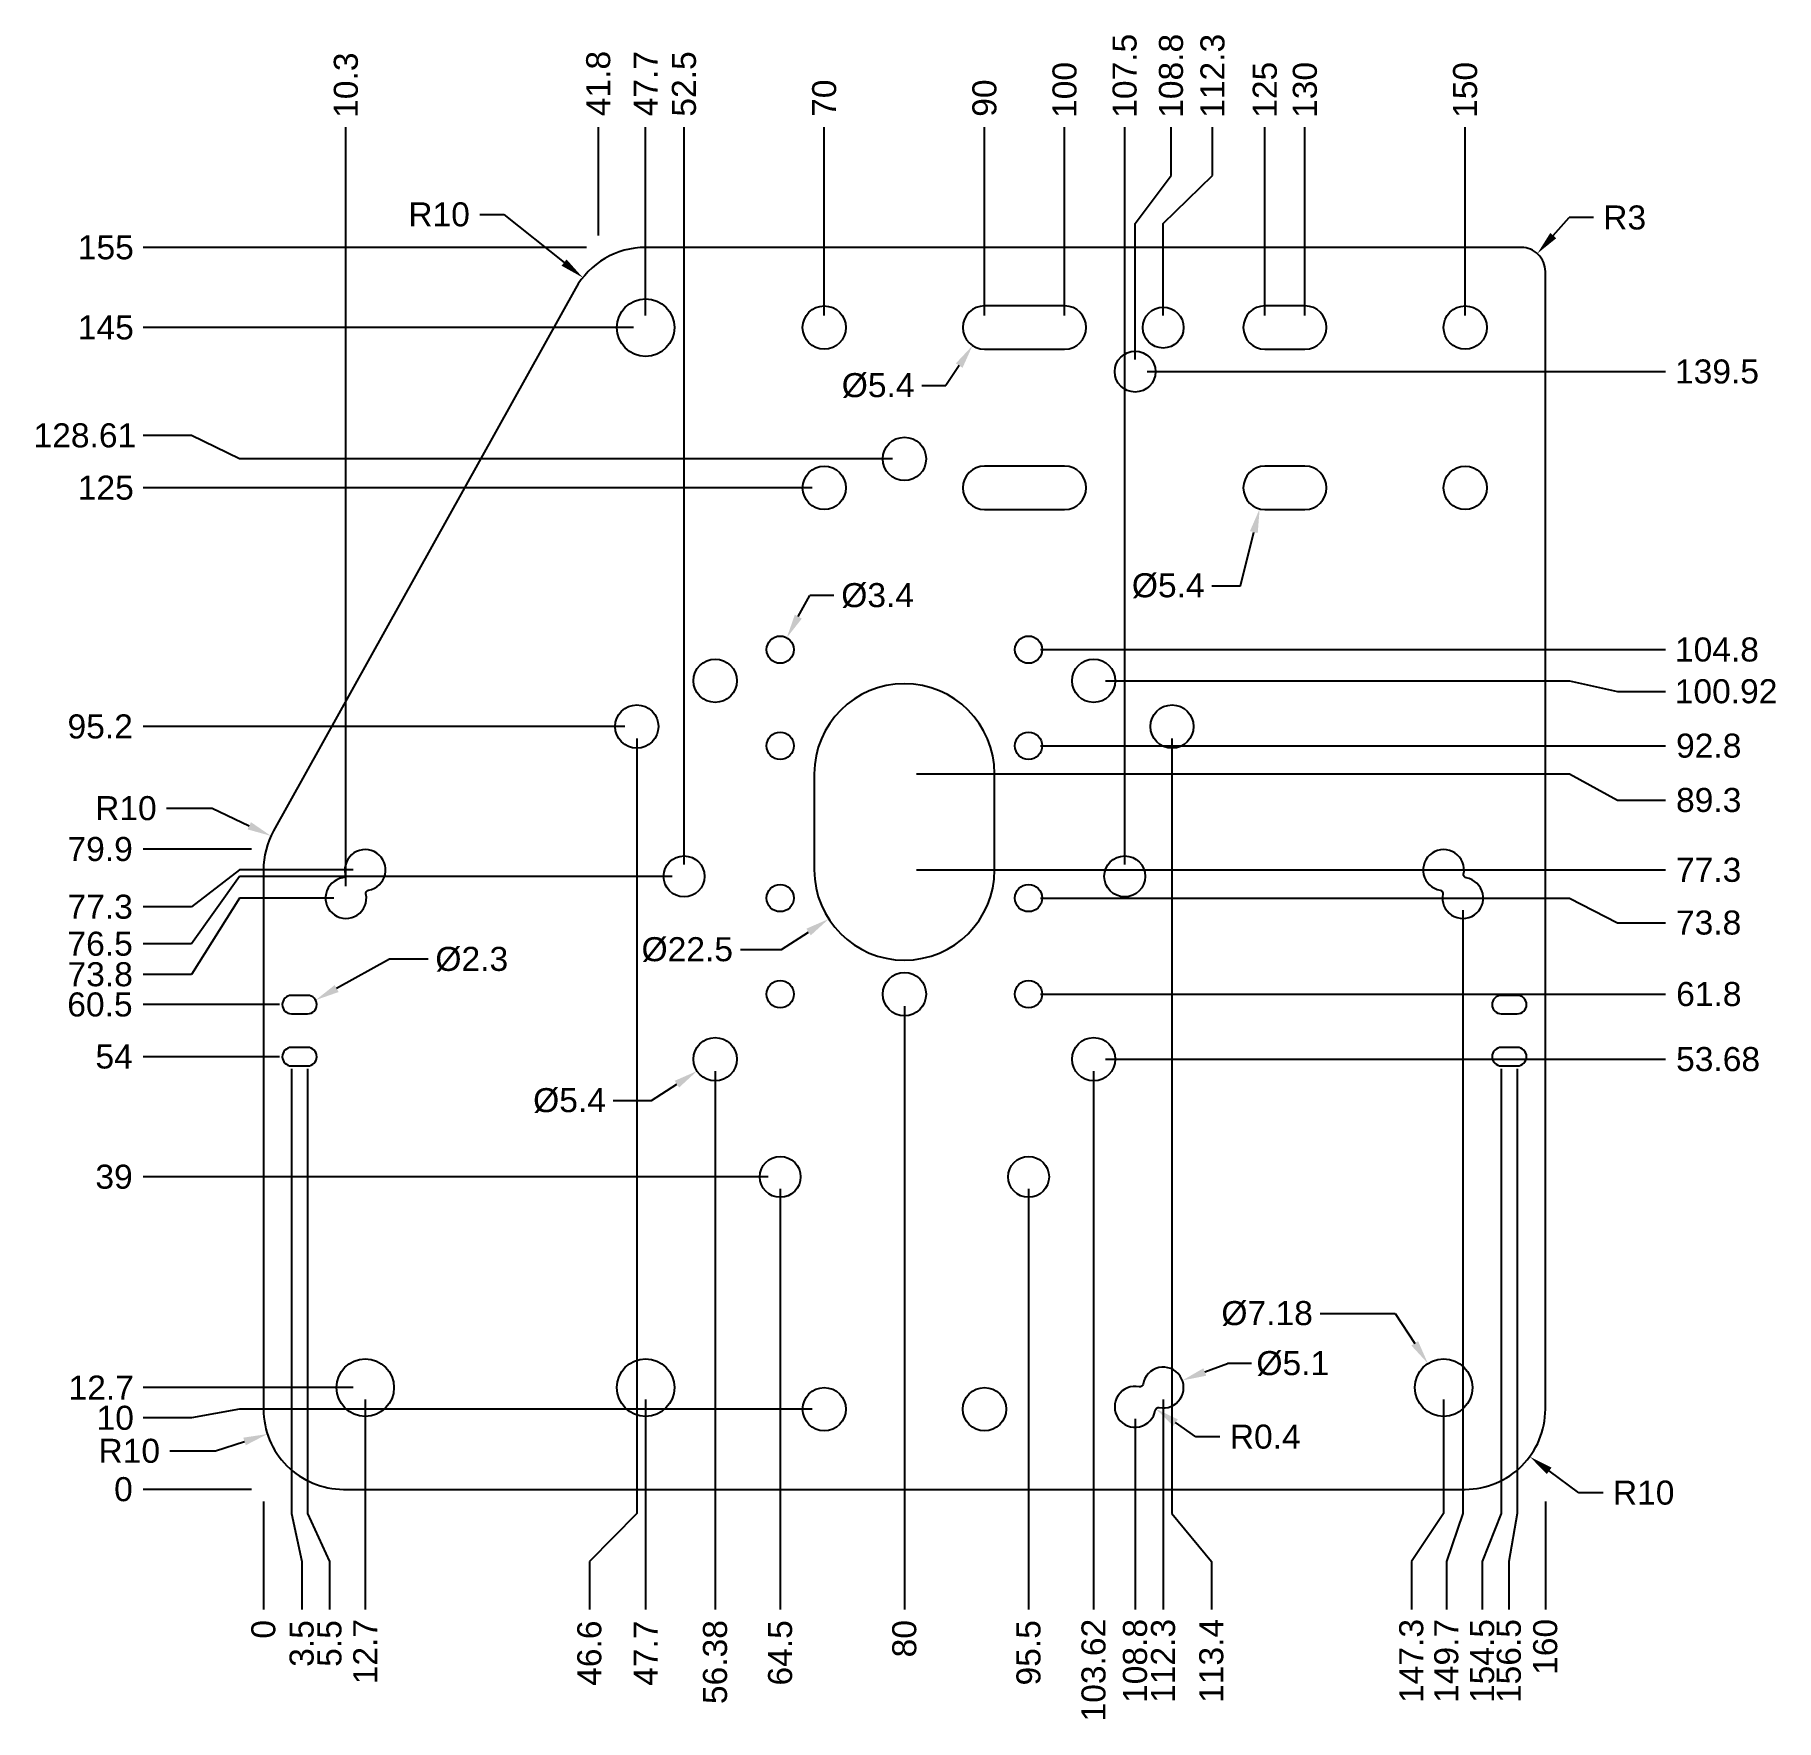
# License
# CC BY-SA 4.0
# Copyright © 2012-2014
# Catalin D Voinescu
# Model space of a CAD drawing. Header units: millimetres. Extents: x -29 to 189, y -29 to 182.
import ezdxf

# ---------------------------------------------------------------- set-up
doc = ezdxf.new("R2010")
doc.units = ezdxf.units.MM
doc.layers.add('Dimensions', color=7, linetype='Continuous')
doc.layers.add('Parts', color=7, linetype='Continuous')
doc.styles.get("Standard").update_dxf_attribs({"font": 'arial.ttf'})
doc.dimstyles.new('Copy of Standard', dxfattribs={"dimtxt": 3, "dimasz": 3, "dimexe": 3, "dimexo": 1.5, "dimgap": 1.5, "dimtad": 0, "dimtoh": 1, "dimdsep": 46, "dimtxsty": 'Standard', "dimcen": 0, "dimadec": 0, "dimazin": 2, "dimtfac": 1, "dimtofl": 0, "dimtmove": 0, "dimatfit": 3, "dimfxl": 1, "dimtolj": 1, "dimtzin": 0, "dimarcsym": 0})

# ---------------------------------------------------------------- blocks, each defined once
blk = doc.blocks.new('*D1')
at = {"layer": 'Defpoints', "color": 0}
for p in [(-15, 145), (47.7, 145), (0, 0)]:
    blk.add_point(p, dxfattribs=at)
at = {"layer": 'Dimensions', "color": 0, "lineweight": -2}
blk.add_line((46.2, 145), (-15, 145), dxfattribs=at)
at = {"layer": 'Dimensions', "color": 0, "insert": (-19.68, 145), "char_height": 3, "attachment_point": 5}
blk.add_mtext('\\A1;145', dxfattribs=at)
blk = doc.blocks.new('*D2')
at = {"layer": 'Defpoints', "color": 0}
for p in [(12.7, 77.3), (-15, 72.7), (0, 0)]:
    blk.add_point(p, dxfattribs=at)
at = {"layer": 'Dimensions', "color": 0, "lineweight": -2}
for p, q in [((-3, 77.3), (-9, 72.7)), ((11.2, 77.3), (-3, 77.3)), ((-9, 72.7), (-15, 72.7))]:
    blk.add_line(p, q, dxfattribs=at)
at = {"layer": 'Dimensions', "color": 0, "insert": (-20.38, 72.7), "char_height": 3, "attachment_point": 5}
blk.add_mtext('\\A1;77.3', dxfattribs=at)
blk = doc.blocks.new('*D3')
at = {"layer": 'Defpoints', "color": 0}
for p in [(-15, 12.7), (12.7, 12.7), (0, 0)]:
    blk.add_point(p, dxfattribs=at)
at = {"layer": 'Dimensions', "color": 0, "lineweight": -2}
blk.add_line((11.2, 12.7), (-15, 12.7), dxfattribs=at)
at = {"layer": 'Dimensions', "color": 0, "insert": (-20.25, 12.7), "char_height": 3, "attachment_point": 5}
blk.add_mtext('\\A1;12.7', dxfattribs=at)
blk = doc.blocks.new('*D4')
at = {"layer": 'Defpoints', "color": 0}
for p in [(52.5, 76.5), (-15, 68.08), (0, 0)]:
    blk.add_point(p, dxfattribs=at)
at = {"layer": 'Dimensions', "color": 0, "lineweight": -2}
for p, q in [((-3, 76.5), (-9, 68.08)), ((51, 76.5), (-3, 76.5)), ((-9, 68.08), (-15, 68.08))]:
    blk.add_line(p, q, dxfattribs=at)
at = {"layer": 'Dimensions', "color": 0, "insert": (-20.39, 68.08), "char_height": 3, "attachment_point": 5}
blk.add_mtext('\\A1;76.5', dxfattribs=at)
blk = doc.blocks.new('*D5')
at = {"layer": 'Defpoints', "color": 0}
for p in [(-15, 125), (70, 125), (0, 0)]:
    blk.add_point(p, dxfattribs=at)
at = {"layer": 'Dimensions', "color": 0, "lineweight": -2}
for p, q in [((-9, 125), (-15, 125)), ((-3, 125), (-9, 125)), ((68.5, 125), (-3, 125))]:
    blk.add_line(p, q, dxfattribs=at)
at = {"layer": 'Dimensions', "color": 0, "insert": (-19.68, 125), "char_height": 3, "attachment_point": 5}
blk.add_mtext('\\A1;125', dxfattribs=at)
blk = doc.blocks.new('*D6')
at = {"layer": 'Defpoints', "color": 0}
for p in [(95.5, 104.8), (175, 104.8), (0, 0)]:
    blk.add_point(p, dxfattribs=at)
at = {"layer": 'Dimensions', "color": 0, "lineweight": -2}
blk.add_line((97, 104.8), (175, 104.8), dxfattribs=at)
at = {"layer": 'Dimensions', "color": 0, "insert": (181.4185, 104.8), "char_height": 3, "attachment_point": 5}
blk.add_mtext('\\A1;104.8', dxfattribs=at)
blk = doc.blocks.new('*D7')
at = {"layer": 'Defpoints', "color": 0}
for p in [(95.5, 92.8), (175, 92.8), (0, 0)]:
    blk.add_point(p, dxfattribs=at)
at = {"layer": 'Dimensions', "color": 0, "lineweight": -2}
blk.add_line((97, 92.8), (175, 92.8), dxfattribs=at)
at = {"layer": 'Dimensions', "color": 0, "insert": (180.3955, 92.8), "char_height": 3, "attachment_point": 5}
blk.add_mtext('\\A1;92.8', dxfattribs=at)
blk = doc.blocks.new('*D8')
at = {"layer": 'Defpoints', "color": 0}
for p in [(95.5, 73.8), (175, 70.72), (0, 0)]:
    blk.add_point(p, dxfattribs=at)
at = {"layer": 'Dimensions', "color": 0, "lineweight": -2}
for p, q in [((97, 73.8), (163, 73.8)), ((163, 73.8), (169, 70.72)), ((169, 70.72), (175, 70.72))]:
    blk.add_line(p, q, dxfattribs=at)
at = {"layer": 'Dimensions', "color": 0, "insert": (180.38, 70.72), "char_height": 3, "attachment_point": 5}
blk.add_mtext('\\A1;73.8', dxfattribs=at)
blk = doc.blocks.new('*D9')
at = {"layer": 'Defpoints', "color": 0}
for p in [(95.5, 61.8), (175, 61.8), (0, 0)]:
    blk.add_point(p, dxfattribs=at)
at = {"layer": 'Dimensions', "color": 0, "lineweight": -2}
blk.add_line((97, 61.8), (175, 61.8), dxfattribs=at)
at = {"layer": 'Dimensions', "color": 0, "insert": (180.4045, 61.8), "char_height": 3, "attachment_point": 5}
blk.add_mtext('\\A1;61.8', dxfattribs=at)
blk = doc.blocks.new('*D10')
at = {"layer": 'Defpoints', "color": 0}
for p in [(-15, 39), (64.5, 39), (0, 0)]:
    blk.add_point(p, dxfattribs=at)
at = {"layer": 'Dimensions', "color": 0, "lineweight": -2}
blk.add_line((63, 39), (-15, 39), dxfattribs=at)
at = {"layer": 'Dimensions', "color": 0, "insert": (-18.648, 39), "char_height": 3, "attachment_point": 5}
blk.add_mtext('\\A1;39', dxfattribs=at)
blk = doc.blocks.new('*D11')
at = {"layer": 'Defpoints', "color": 0}
for p in [(-15, 60.5), (3.5, 60.5), (0, 0)]:
    blk.add_point(p, dxfattribs=at)
at = {"layer": 'Dimensions', "color": 0, "lineweight": -2}
blk.add_line((2, 60.5), (-15, 60.5), dxfattribs=at)
at = {"layer": 'Dimensions', "color": 0, "insert": (-20.412, 60.5), "char_height": 3, "attachment_point": 5}
blk.add_mtext('\\A1;60.5', dxfattribs=at)
blk = doc.blocks.new('*D12')
at = {"layer": 'Defpoints', "color": 0}
for p in [(-15, 54), (3.5, 54), (0, 0)]:
    blk.add_point(p, dxfattribs=at)
at = {"layer": 'Dimensions', "color": 0, "lineweight": -2}
blk.add_line((2, 54), (-15, 54), dxfattribs=at)
at = {"layer": 'Dimensions', "color": 0, "insert": (-18.6405, 54), "char_height": 3, "attachment_point": 5}
blk.add_mtext('\\A1;54', dxfattribs=at)
blk = doc.blocks.new('*D13')
at = {"layer": 'Defpoints', "color": 0}
for p in [(80, 77.3), (175, 77.3), (0, 0)]:
    blk.add_point(p, dxfattribs=at)
at = {"layer": 'Dimensions', "color": 0, "lineweight": -2}
blk.add_line((81.5, 77.3), (175, 77.3), dxfattribs=at)
at = {"layer": 'Dimensions', "color": 0, "insert": (180.3805, 77.3), "char_height": 3, "attachment_point": 5}
blk.add_mtext('\\A1;77.3', dxfattribs=at)
blk = doc.blocks.new('*D14')
at = {"layer": 'Defpoints', "color": 0}
for p in [(80, 89.3), (175, 86.02), (0, 0)]:
    blk.add_point(p, dxfattribs=at)
at = {"layer": 'Dimensions', "color": 0, "lineweight": -2}
for p, q in [((81.5, 89.3), (163, 89.3)), ((163, 89.3), (169, 86.02)), ((169, 86.02), (175, 86.02))]:
    blk.add_line(p, q, dxfattribs=at)
at = {"layer": 'Dimensions', "color": 0, "insert": (180.39, 86.02), "char_height": 3, "attachment_point": 5}
blk.add_mtext('\\A1;89.3', dxfattribs=at)
blk = doc.blocks.new('*D15')
at = {"layer": 'Defpoints', "color": 0}
for p in [(70, 170), (70, 145), (0, 0)]:
    blk.add_point(p, dxfattribs=at)
at = {"layer": 'Dimensions', "color": 0, "lineweight": -2}
blk.add_line((70, 146.5), (70, 170), dxfattribs=at)
at = {"layer": 'Dimensions', "color": 0, "insert": (70, 173.6285), "char_height": 3, "attachment_point": 5, "rotation": 90}
blk.add_mtext('\\A1;70', dxfattribs=at)
blk = doc.blocks.new('*D16')
at = {"layer": 'Defpoints', "color": 0}
for p in [(90, 170), (90, 145), (0, 0)]:
    blk.add_point(p, dxfattribs=at)
at = {"layer": 'Dimensions', "color": 0, "lineweight": -2}
blk.add_line((90, 146.5), (90, 170), dxfattribs=at)
at = {"layer": 'Dimensions', "color": 0, "insert": (90, 173.64), "char_height": 3, "attachment_point": 5, "rotation": 90}
blk.add_mtext('\\A1;90', dxfattribs=at)
blk = doc.blocks.new('*D17')
at = {"layer": 'Defpoints', "color": 0}
for p in [(100, 170), (100, 145), (0, 0)]:
    blk.add_point(p, dxfattribs=at)
at = {"layer": 'Dimensions', "color": 0, "lineweight": -2}
blk.add_line((100, 146.5), (100, 170), dxfattribs=at)
at = {"layer": 'Dimensions', "color": 0, "insert": (100, 174.66), "char_height": 3, "attachment_point": 5, "rotation": 90}
blk.add_mtext('\\A1;100', dxfattribs=at)
blk = doc.blocks.new('*D18')
at = {"layer": 'Defpoints', "color": 0}
for p in [(118.47, 170), (112.3, 145), (0, 0)]:
    blk.add_point(p, dxfattribs=at)
at = {"layer": 'Dimensions', "color": 0, "lineweight": -2}
for p, q in [((118.47, 164), (118.47, 170)), ((112.3, 158), (118.47, 164)), ((112.3, 146.5), (112.3, 158))]:
    blk.add_line(p, q, dxfattribs=at)
at = {"layer": 'Dimensions', "color": 0, "insert": (118.47, 176.42), "char_height": 3, "attachment_point": 5, "rotation": 90}
blk.add_mtext('\\A1;112.3', dxfattribs=at)
blk = doc.blocks.new('*D19')
at = {"layer": 'Defpoints', "color": 0}
for p in [(150, 170), (150, 145), (0, 0)]:
    blk.add_point(p, dxfattribs=at)
at = {"layer": 'Dimensions', "color": 0, "lineweight": -2}
blk.add_line((150, 146.5), (150, 170), dxfattribs=at)
at = {"layer": 'Dimensions', "color": 0, "insert": (150, 174.6635), "char_height": 3, "attachment_point": 5, "rotation": 90}
blk.add_mtext('\\A1;150', dxfattribs=at)
blk = doc.blocks.new('*D20')
at = {"layer": 'Defpoints', "color": 0}
for p in [(12.7, 12.7), (0, 0), (12.7, -15)]:
    blk.add_point(p, dxfattribs=at)
at = {"layer": 'Dimensions', "color": 0, "lineweight": -2}
blk.add_line((12.7, 11.2), (12.7, -15), dxfattribs=at)
at = {"layer": 'Dimensions', "color": 0, "insert": (12.7, -20.25), "char_height": 3, "attachment_point": 5, "rotation": 90}
blk.add_mtext('\\A1;12.7', dxfattribs=at)
blk = doc.blocks.new('*D21')
at = {"layer": 'Defpoints', "color": 0}
for p in [(47.7, 12.7), (0, 0), (47.7, -15)]:
    blk.add_point(p, dxfattribs=at)
at = {"layer": 'Dimensions', "color": 0, "lineweight": -2}
blk.add_line((47.7, 11.2), (47.7, -15), dxfattribs=at)
at = {"layer": 'Dimensions', "color": 0, "insert": (47.7, -20.451), "char_height": 3, "attachment_point": 5, "rotation": 90}
blk.add_mtext('\\A1;47.7', dxfattribs=at)
blk = doc.blocks.new('*D22')
at = {"layer": 'Defpoints', "color": 0}
for p in [(47.7, 170), (47.7, 145), (0, 0)]:
    blk.add_point(p, dxfattribs=at)
at = {"layer": 'Dimensions', "color": 0, "lineweight": -2}
blk.add_line((47.7, 146.5), (47.7, 170), dxfattribs=at)
at = {"layer": 'Dimensions', "color": 0, "insert": (47.7, 175.451), "char_height": 3, "attachment_point": 5, "rotation": 90}
blk.add_mtext('\\A1;47.7', dxfattribs=at)
blk = doc.blocks.new('*D23')
at = {"layer": 'Defpoints', "color": 0}
for p in [(112.3, 12.7), (0, 0), (112.3, -15)]:
    blk.add_point(p, dxfattribs=at)
at = {"layer": 'Dimensions', "color": 0, "lineweight": -2}
blk.add_line((112.3, 11.2), (112.3, -15), dxfattribs=at)
at = {"layer": 'Dimensions', "color": 0, "insert": (112.3, -21.4155), "char_height": 3, "attachment_point": 5, "rotation": 90}
blk.add_mtext('\\A1;112.3', dxfattribs=at)
blk = doc.blocks.new('*D24')
at = {"layer": 'Defpoints', "color": 0}
for p in [(147.3, 12.7), (0, 0), (143.28, -15)]:
    blk.add_point(p, dxfattribs=at)
at = {"layer": 'Dimensions', "color": 0, "lineweight": -2}
for p, q in [((147.3, 11.2), (147.3, -3)), ((147.3, -3), (143.28, -9)), ((143.28, -9), (143.28, -15))]:
    blk.add_line(p, q, dxfattribs=at)
at = {"layer": 'Dimensions', "color": 0, "insert": (143.28, -21.42), "char_height": 3, "attachment_point": 5, "rotation": 90}
blk.add_mtext('\\A1;147.3', dxfattribs=at)
blk = doc.blocks.new('*D25')
at = {"layer": 'Defpoints', "color": 0}
for p in [(64.5, 39), (0, 0), (64.5, -15)]:
    blk.add_point(p, dxfattribs=at)
at = {"layer": 'Dimensions', "color": 0, "lineweight": -2}
blk.add_line((64.5, 37.5), (64.5, -15), dxfattribs=at)
at = {"layer": 'Dimensions', "color": 0, "insert": (64.5, -20.412), "char_height": 3, "attachment_point": 5, "rotation": 90}
blk.add_mtext('\\A1;64.5', dxfattribs=at)
blk = doc.blocks.new('*D26')
at = {"layer": 'Defpoints', "color": 0}
for p in [(95.5, 39), (0, 0), (95.5, -15)]:
    blk.add_point(p, dxfattribs=at)
at = {"layer": 'Dimensions', "color": 0, "lineweight": -2}
blk.add_line((95.5, 37.5), (95.5, -15), dxfattribs=at)
at = {"layer": 'Dimensions', "color": 0, "insert": (95.5, -20.403), "char_height": 3, "attachment_point": 5, "rotation": 90}
blk.add_mtext('\\A1;95.5', dxfattribs=at)
blk = doc.blocks.new('*D27')
at = {"layer": 'Defpoints', "color": 0}
for p in [(56.38, 53.68), (0, 0), (56.38, -15)]:
    blk.add_point(p, dxfattribs=at)
at = {"layer": 'Dimensions', "color": 0, "lineweight": -2}
blk.add_line((56.38, 52.18), (56.38, -15), dxfattribs=at)
at = {"layer": 'Dimensions', "color": 0, "insert": (56.38, -21.5595), "char_height": 3, "attachment_point": 5, "rotation": 90}
blk.add_mtext('\\A1;56.38', dxfattribs=at)
blk = doc.blocks.new('*D28')
at = {"layer": 'Defpoints', "color": 0}
for p in [(103.62, 100.92), (175, 99.59), (0, 0)]:
    blk.add_point(p, dxfattribs=at)
at = {"layer": 'Dimensions', "color": 0, "lineweight": -2}
for p, q in [((105.12, 100.92), (163, 100.92)), ((163, 100.92), (169, 99.59)), ((169, 99.59), (175, 99.59))]:
    blk.add_line(p, q, dxfattribs=at)
at = {"layer": 'Dimensions', "color": 0, "insert": (182.56, 99.59), "char_height": 3, "attachment_point": 5}
blk.add_mtext('\\A1;100.92', dxfattribs=at)
blk = doc.blocks.new('*D29')
at = {"layer": 'Defpoints', "color": 0}
for p in [(103.62, 53.68), (175, 53.68), (0, 0)]:
    blk.add_point(p, dxfattribs=at)
at = {"layer": 'Dimensions', "color": 0, "lineweight": -2}
blk.add_line((105.12, 53.68), (175, 53.68), dxfattribs=at)
at = {"layer": 'Dimensions', "color": 0, "insert": (181.5595, 53.68), "char_height": 3, "attachment_point": 5}
blk.add_mtext('\\A1;53.68', dxfattribs=at)
blk = doc.blocks.new('*D30')
at = {"layer": 'Defpoints', "color": 0}
for p in [(0, 0), (160, 0), (160, -15)]:
    blk.add_point(p, dxfattribs=at)
at = {"layer": 'Dimensions', "color": 0, "lineweight": -2}
blk.add_line((160, -1.5), (160, -15), dxfattribs=at)
at = {"layer": 'Dimensions', "color": 0, "insert": (160, -19.6635), "char_height": 3, "attachment_point": 5, "rotation": 90}
blk.add_mtext('\\A1;160', dxfattribs=at)
blk = doc.blocks.new('*D31')
at = {"layer": 'Defpoints', "color": 0}
for p in [(0, 0), (0, 0), (0, -15)]:
    blk.add_point(p, dxfattribs=at)
at = {"layer": 'Dimensions', "color": 0, "lineweight": -2}
blk.add_line((0, -1.5), (0, -15), dxfattribs=at)
at = {"layer": 'Dimensions', "color": 0, "insert": (0, -17.4765), "char_height": 3, "attachment_point": 5, "rotation": 90}
blk.add_mtext('\\A1;0', dxfattribs=at)
blk = doc.blocks.new('*D32')
at = {"layer": 'Defpoints', "color": 0}
for p in [(-15, 0), (0, 0), (0, 0)]:
    blk.add_point(p, dxfattribs=at)
at = {"layer": 'Dimensions', "color": 0, "lineweight": -2}
blk.add_line((-1.5, 0), (-15, 0), dxfattribs=at)
at = {"layer": 'Dimensions', "color": 0, "insert": (-17.4765, 0), "char_height": 3, "attachment_point": 5}
blk.add_mtext('\\A1;0', dxfattribs=at)
blk = doc.blocks.new('*D33')
at = {"layer": 'Defpoints', "color": 0}
for p in [(-15, 155), (41.8, 155), (0, 0)]:
    blk.add_point(p, dxfattribs=at)
at = {"layer": 'Dimensions', "color": 0, "lineweight": -2}
blk.add_line((40.3, 155), (-15, 155), dxfattribs=at)
at = {"layer": 'Dimensions', "color": 0, "insert": (-19.68, 155), "char_height": 3, "attachment_point": 5}
blk.add_mtext('\\A1;155', dxfattribs=at)
blk = doc.blocks.new('*D34')
at = {"layer": 'Defpoints', "color": 0}
for p in [(41.8, 170), (41.8, 155), (0, 0)]:
    blk.add_point(p, dxfattribs=at)
at = {"layer": 'Dimensions', "color": 0, "lineweight": -2}
blk.add_line((41.8, 156.5), (41.8, 170), dxfattribs=at)
at = {"layer": 'Dimensions', "color": 0, "insert": (41.8, 175.4555), "char_height": 3, "attachment_point": 5, "rotation": 90}
blk.add_mtext('\\A1;41.8', dxfattribs=at)
blk = doc.blocks.new('*D35')
at = {"layer": 'Defpoints', "color": 0}
for p in [(-15, 79.9), (0, 79.9), (0, 0)]:
    blk.add_point(p, dxfattribs=at)
at = {"layer": 'Dimensions', "color": 0, "lineweight": -2}
blk.add_line((-1.5, 79.9), (-15, 79.9), dxfattribs=at)
at = {"layer": 'Dimensions', "color": 0, "insert": (-20.3835, 79.9), "char_height": 3, "attachment_point": 5}
blk.add_mtext('\\A1;79.9', dxfattribs=at)
blk = doc.blocks.new('*D36')
at = {"layer": 'Defpoints', "color": 0}
for p in [(159, 154.24), (157, 152)]:
    blk.add_point(p, dxfattribs=at)
at = {"layer": 'Dimensions', "color": 0, "lineweight": -2}
for p in [(160.99, 156.48), (165.99, 158.72)]:
    blk.add_line(p, (162.99, 158.72), dxfattribs=at)
at = {"layer": 'Dimensions', "color": 0}
blk.add_solid([(160.62, 156.81), (161.36, 156.15), (159, 154.24)], dxfattribs=at)
at = {"layer": 'Dimensions', "color": 0, "insert": (169.9, 158.72), "char_height": 3, "attachment_point": 5}
blk.add_mtext('\\A1;R3', dxfattribs=at)
blk = doc.blocks.new('*D37')
at = {"layer": 'Defpoints', "color": 0}
for p in [(150, 10), (158.06, 4.08)]:
    blk.add_point(p, dxfattribs=at)
at = {"layer": 'Dimensions', "color": 0, "lineweight": -2}
for p, q in [((164.2, -0.43), (160.48, 2.31)), ((167.2, -0.43), (164.2, -0.43))]:
    blk.add_line(p, q, dxfattribs=at)
at = {"layer": 'Dimensions', "color": 0}
blk.add_solid([(160.77, 2.71), (160.18, 1.9), (158.06, 4.08)], dxfattribs=at)
at = {"layer": 'Dimensions', "color": 0, "insert": (172.27, -0.43), "char_height": 3, "attachment_point": 5}
blk.add_mtext('\\A1;R10', dxfattribs=at)
blk = doc.blocks.new('*D38')
at = {"layer": 'Defpoints', "color": 0}
for p in [(10, 10), (0.49, 6.9)]:
    blk.add_point(p, dxfattribs=at)
at = {"layer": 'Dimensions', "color": 0, "lineweight": -2}
for p, q in [((-11.68, 4.79), (-6, 4.79)), ((-6, 4.79), (-2.36, 5.97))]:
    blk.add_line(p, q, dxfattribs=at)
at = {"layer": 'Dimensions', "color": 0}
blk.add_solid([(-2.21, 5.5), (-2.52, 6.45), (0.49, 6.9)], dxfattribs=at)
at = {"layer": 'Dimensions', "color": 0, "insert": (-16.75, 4.79), "char_height": 3, "attachment_point": 5}
blk.add_mtext('\\A1;R10', dxfattribs=at)
blk = doc.blocks.new('*D39')
at = {"layer": 'Defpoints', "color": 0}
for p in [(0.94, 81.55), (10, 77.3)]:
    blk.add_point(p, dxfattribs=at)
at = {"layer": 'Dimensions', "color": 0, "lineweight": -2}
for p, q in [((-12.09, 85), (-6.42, 85)), ((-6.42, 85), (-1.77, 82.82))]:
    blk.add_line(p, q, dxfattribs=at)
at = {"layer": 'Dimensions', "color": 0}
blk.add_solid([(-1.98, 82.37), (-1.56, 83.27), (0.94, 81.55)], dxfattribs=at)
at = {"layer": 'Dimensions', "color": 0, "insert": (-17.17, 85), "char_height": 3, "attachment_point": 5}
blk.add_mtext('\\A1;R10', dxfattribs=at)
blk = doc.blocks.new('*D40')
at = {"layer": 'Defpoints', "color": 0}
for p in [(39.86, 151.24), (47.68, 145)]:
    blk.add_point(p, dxfattribs=at)
at = {"layer": 'Dimensions', "color": 0, "lineweight": -2}
for p, q in [((26.99, 159.11), (29.99, 159.11)), ((29.99, 159.11), (37.52, 153.11))]:
    blk.add_line(p, q, dxfattribs=at)
at = {"layer": 'Dimensions', "color": 0}
blk.add_solid([(37.21, 152.72), (37.83, 153.5), (39.86, 151.24)], dxfattribs=at)
at = {"layer": 'Dimensions', "color": 0, "insert": (21.92, 159.11), "char_height": 3, "attachment_point": 5}
blk.add_mtext('\\A1;R10', dxfattribs=at)
blk = doc.blocks.new('*D41')
at = {"layer": 'Defpoints', "color": 0}
for p in [(145.34, 15.71), (149.26, 9.69)]:
    blk.add_point(p, dxfattribs=at)
at = {"layer": 'Dimensions', "color": 0, "lineweight": -2}
for p, q in [((131.9, 21.94), (141.27, 21.94)), ((141.27, 21.94), (143.7, 18.22))]:
    blk.add_line(p, q, dxfattribs=at)
at = {"layer": 'Dimensions', "color": 0}
blk.add_solid([(143.28, 17.95), (144.12, 18.49), (145.34, 15.71)], dxfattribs=at)
at = {"layer": 'Dimensions', "color": 0, "insert": (125.27, 21.94), "char_height": 3, "attachment_point": 5}
blk.add_mtext('\\A1;%%c7.18', dxfattribs=at)
blk = doc.blocks.new('*D42')
at = {"layer": 'Defpoints', "color": 0}
for p in [(58.64, 55.15), (54.12, 52.21)]:
    blk.add_point(p, dxfattribs=at)
at = {"layer": 'Dimensions', "color": 0, "lineweight": -2}
for p, q in [((48.45, 48.52), (51.6, 50.57)), ((43.66, 48.52), (48.45, 48.52))]:
    blk.add_line(p, q, dxfattribs=at)
at = {"layer": 'Dimensions', "color": 0}
blk.add_solid([(51.88, 50.15), (51.33, 50.99), (54.12, 52.21)], dxfattribs=at)
at = {"layer": 'Dimensions', "color": 0, "insert": (38.2, 48.52), "char_height": 3, "attachment_point": 5}
blk.add_mtext('\\A1;%%c5.4', dxfattribs=at)
blk = doc.blocks.new('*D43')
at = {"layer": 'Defpoints', "color": 0}
for p in [(65.32, 106.29), (63.68, 103.31)]:
    blk.add_point(p, dxfattribs=at)
at = {"layer": 'Dimensions', "color": 0, "lineweight": -2}
for p in [(66.76, 108.92), (71.2, 111.55)]:
    blk.add_line(p, (68.2, 111.55), dxfattribs=at)
at = {"layer": 'Dimensions', "color": 0}
blk.add_solid([(66.32, 109.16), (67.2, 108.68), (65.32, 106.29)], dxfattribs=at)
at = {"layer": 'Dimensions', "color": 0, "insert": (76.66, 111.55), "char_height": 3, "attachment_point": 5}
blk.add_mtext('\\A1;%%c3.4', dxfattribs=at)
blk = doc.blocks.new('*D44')
at = {"layer": 'Defpoints', "color": 0}
for p in [(6.51, 61.06), (4.49, 59.94)]:
    blk.add_point(p, dxfattribs=at)
at = {"layer": 'Dimensions', "color": 0, "lineweight": -2}
for p, q in [((15.75, 66.15), (9.13, 62.5)), ((20.54, 66.15), (15.75, 66.15))]:
    blk.add_line(p, q, dxfattribs=at)
at = {"layer": 'Dimensions', "color": 0}
blk.add_solid([(8.89, 62.94), (9.38, 62.07), (6.51, 61.06)], dxfattribs=at)
at = {"layer": 'Dimensions', "color": 0, "insert": (26, 66.15), "char_height": 3, "attachment_point": 5}
blk.add_mtext('\\A1;%%c2.3', dxfattribs=at)
blk = doc.blocks.new('*D45')
at = {"layer": 'Defpoints', "color": 0}
for p in [(89.44, 83.41), (70.56, 71.19)]:
    blk.add_point(p, dxfattribs=at)
at = {"layer": 'Dimensions', "color": 0, "lineweight": -2}
for p, q in [((64.65, 67.36), (68.04, 69.56)), ((59.54, 67.36), (64.65, 67.36))]:
    blk.add_line(p, q, dxfattribs=at)
at = {"layer": 'Dimensions', "color": 0}
blk.add_solid([(68.31, 69.14), (67.77, 69.98), (70.56, 71.19)], dxfattribs=at)
at = {"layer": 'Dimensions', "color": 0, "insert": (52.9, 67.36), "char_height": 3, "attachment_point": 5}
blk.add_mtext('\\A1;%%c22.5', dxfattribs=at)
blk = doc.blocks.new('*D46')
at = {"layer": 'Defpoints', "color": 0}
for p in [(91.5, 147.25), (88.5, 142.75)]:
    blk.add_point(p, dxfattribs=at)
at = {"layer": 'Dimensions', "color": 0, "lineweight": -2}
for p in [(86.84, 140.26), (82.18, 137.76)]:
    blk.add_line(p, (85.18, 137.76), dxfattribs=at)
at = {"layer": 'Dimensions', "color": 0}
blk.add_solid([(87.26, 139.98), (86.42, 140.53), (88.5, 142.75)], dxfattribs=at)
at = {"layer": 'Dimensions', "color": 0, "insert": (76.72, 137.76), "char_height": 3, "attachment_point": 5}
blk.add_mtext('\\A1;%%c5.4', dxfattribs=at)
blk = doc.blocks.new('*D47')
at = {"layer": 'Defpoints', "color": 0}
for p in [(125.66, 127.62), (124.34, 122.38)]:
    blk.add_point(p, dxfattribs=at)
at = {"layer": 'Dimensions', "color": 0, "lineweight": -2}
for p, q in [((121.93, 112.78), (123.61, 119.47)), ((118.39, 112.78), (121.93, 112.78))]:
    blk.add_line(p, q, dxfattribs=at)
at = {"layer": 'Dimensions', "color": 0}
blk.add_solid([(124.1, 119.35), (123.13, 119.59), (124.34, 122.38)], dxfattribs=at)
at = {"layer": 'Dimensions', "color": 0, "insert": (112.93, 112.78), "char_height": 3, "attachment_point": 5}
blk.add_mtext('\\A1;%%c5.4', dxfattribs=at)
blk = doc.blocks.new('*D48')
at = {"layer": 'Defpoints', "color": 0}
for p in [(125, 170), (125, 145), (0, 0)]:
    blk.add_point(p, dxfattribs=at)
at = {"layer": 'Dimensions', "color": 0, "lineweight": -2}
blk.add_line((125, 146.5), (125, 170), dxfattribs=at)
at = {"layer": 'Dimensions', "color": 0, "insert": (125, 174.68), "char_height": 3, "attachment_point": 5, "rotation": 90}
blk.add_mtext('\\A1;125', dxfattribs=at)
blk = doc.blocks.new('*D49')
at = {"layer": 'Defpoints', "color": 0}
for p in [(130, 170), (130, 145), (0, 0)]:
    blk.add_point(p, dxfattribs=at)
at = {"layer": 'Dimensions', "color": 0, "lineweight": -2}
blk.add_line((130, 146.5), (130, 170), dxfattribs=at)
at = {"layer": 'Dimensions', "color": 0, "insert": (130, 174.6635), "char_height": 3, "attachment_point": 5, "rotation": 90}
blk.add_mtext('\\A1;130', dxfattribs=at)
blk = doc.blocks.new('*D50')
at = {"layer": 'Defpoints', "color": 0}
for p in [(103.62, 53.68), (0, 0), (103.62, -15)]:
    blk.add_point(p, dxfattribs=at)
at = {"layer": 'Dimensions', "color": 0, "lineweight": -2}
blk.add_line((103.62, 52.18), (103.62, -15), dxfattribs=at)
at = {"layer": 'Dimensions', "color": 0, "insert": (103.62, -22.563), "char_height": 3, "attachment_point": 5, "rotation": 90}
blk.add_mtext('\\A1;103.62', dxfattribs=at)
blk = doc.blocks.new('*D51')
at = {"layer": 'Defpoints', "color": 0}
for p in [(3.5, 54), (0, 0), (4.78, -15)]:
    blk.add_point(p, dxfattribs=at)
at = {"layer": 'Dimensions', "color": 0, "lineweight": -2}
for p, q in [((3.5, 52.5), (3.5, -3)), ((3.5, -3), (4.78, -9)), ((4.78, -9), (4.78, -15))]:
    blk.add_line(p, q, dxfattribs=at)
at = {"layer": 'Dimensions', "color": 0, "insert": (4.78, -19.24), "char_height": 3, "attachment_point": 5, "rotation": 90}
blk.add_mtext('\\A1;3.5', dxfattribs=at)
blk = doc.blocks.new('*D52')
at = {"layer": 'Defpoints', "color": 0}
for p in [(5.5, 54), (0, 0), (8.25, -15)]:
    blk.add_point(p, dxfattribs=at)
at = {"layer": 'Dimensions', "color": 0, "lineweight": -2}
for p, q in [((5.5, 52.5), (5.5, -3)), ((5.5, -3), (8.25, -9)), ((8.25, -9), (8.25, -15))]:
    blk.add_line(p, q, dxfattribs=at)
at = {"layer": 'Dimensions', "color": 0, "insert": (8.25, -19.24), "char_height": 3, "attachment_point": 5, "rotation": 90}
blk.add_mtext('\\A1;5.5', dxfattribs=at)
blk = doc.blocks.new('*D53')
at = {"layer": 'Defpoints', "color": 0}
for p in [(154.5, 54), (0, 0), (152.13, -15)]:
    blk.add_point(p, dxfattribs=at)
at = {"layer": 'Dimensions', "color": 0, "lineweight": -2}
for p, q in [((154.5, 52.5), (154.5, -3)), ((154.5, -3), (152.13, -9)), ((152.13, -9), (152.13, -15))]:
    blk.add_line(p, q, dxfattribs=at)
at = {"layer": 'Dimensions', "color": 0, "insert": (152.13, -21.43), "char_height": 3, "attachment_point": 5, "rotation": 90}
blk.add_mtext('\\A1;154.5', dxfattribs=at)
blk = doc.blocks.new('*D54')
at = {"layer": 'Defpoints', "color": 0}
for p in [(156.5, 54), (0, 0), (155.46, -15)]:
    blk.add_point(p, dxfattribs=at)
at = {"layer": 'Dimensions', "color": 0, "lineweight": -2}
for p, q in [((156.5, 52.5), (156.5, -3)), ((156.5, -3), (155.46, -9)), ((155.46, -9), (155.46, -15))]:
    blk.add_line(p, q, dxfattribs=at)
at = {"layer": 'Dimensions', "color": 0, "insert": (155.46, -21.43), "char_height": 3, "attachment_point": 5, "rotation": 90}
blk.add_mtext('\\A1;156.5', dxfattribs=at)
blk = doc.blocks.new('*D55')
at = {"layer": 'Defpoints', "color": 0}
for p in [(52.5, 170), (52.5, 76.5), (0, 0)]:
    blk.add_point(p, dxfattribs=at)
at = {"layer": 'Dimensions', "color": 0, "lineweight": -2}
blk.add_line((52.5, 78), (52.5, 170), dxfattribs=at)
at = {"layer": 'Dimensions', "color": 0, "insert": (52.5, 175.403), "char_height": 3, "attachment_point": 5, "rotation": 90}
blk.add_mtext('\\A1;52.5', dxfattribs=at)
blk = doc.blocks.new('*D56')
at = {"layer": 'Defpoints', "color": 0}
for p in [(107.5, 170), (107.5, 76.5), (0, 0)]:
    blk.add_point(p, dxfattribs=at)
at = {"layer": 'Dimensions', "color": 0, "lineweight": -2}
blk.add_line((107.5, 78), (107.5, 170), dxfattribs=at)
at = {"layer": 'Dimensions', "color": 0, "insert": (107.5, 176.426), "char_height": 3, "attachment_point": 5, "rotation": 90}
blk.add_mtext('\\A1;107.5', dxfattribs=at)
blk = doc.blocks.new('*D57')
at = {"layer": 'Defpoints', "color": 0}
for p in [(108.8, 10.3), (0, 0), (108.8, -15)]:
    blk.add_point(p, dxfattribs=at)
at = {"layer": 'Dimensions', "color": 0, "lineweight": -2}
blk.add_line((108.8, 8.8), (108.8, -15), dxfattribs=at)
at = {"layer": 'Dimensions', "color": 0, "insert": (108.8, -21.4185), "char_height": 3, "attachment_point": 5, "rotation": 90}
blk.add_mtext('\\A1;108.8', dxfattribs=at)
blk = doc.blocks.new('*D58')
at = {"layer": 'Defpoints', "color": 0}
for p in [(10.3, 170), (10.3, 73.8), (0, 0)]:
    blk.add_point(p, dxfattribs=at)
at = {"layer": 'Dimensions', "color": 0, "lineweight": -2}
blk.add_line((10.3, 75.3), (10.3, 170), dxfattribs=at)
at = {"layer": 'Dimensions', "color": 0, "insert": (10.3, 175.2515), "char_height": 3, "attachment_point": 5, "rotation": 90}
blk.add_mtext('\\A1;10.3', dxfattribs=at)
blk = doc.blocks.new('*D59')
at = {"layer": 'Defpoints', "color": 0}
for p in [(149.7, 73.8), (0, 0), (147.65, -15)]:
    blk.add_point(p, dxfattribs=at)
at = {"layer": 'Dimensions', "color": 0, "lineweight": -2}
for p, q in [((149.7, 72.3), (149.7, -3)), ((149.7, -3), (147.65, -9)), ((147.65, -9), (147.65, -15))]:
    blk.add_line(p, q, dxfattribs=at)
at = {"layer": 'Dimensions', "color": 0, "insert": (147.65, -21.41), "char_height": 3, "attachment_point": 5, "rotation": 90}
blk.add_mtext('\\A1;149.7', dxfattribs=at)
blk = doc.blocks.new('*D60')
at = {"layer": 'Defpoints', "color": 0}
for p in [(10.3, 73.8), (-15, 64.27), (0, 0)]:
    blk.add_point(p, dxfattribs=at)
at = {"layer": 'Dimensions', "color": 0, "lineweight": -2}
for p, q in [((-3, 73.8), (-9, 64.27)), ((8.8, 73.8), (-3, 73.8)), ((-9, 64.27), (-15, 64.27))]:
    blk.add_line(p, q, dxfattribs=at)
at = {"layer": 'Dimensions', "color": 0, "insert": (-20.38, 64.27), "char_height": 3, "attachment_point": 5}
blk.add_mtext('\\A1;73.8', dxfattribs=at)
blk = doc.blocks.new('*D61')
at = {"layer": 'Defpoints', "color": 0}
for p in [(113.29, 170), (108.8, 139.5), (0, 0)]:
    blk.add_point(p, dxfattribs=at)
at = {"layer": 'Dimensions', "color": 0, "lineweight": -2}
for p, q in [((113.29, 164), (113.29, 170)), ((108.8, 158), (113.29, 164)), ((108.8, 141), (108.8, 158))]:
    blk.add_line(p, q, dxfattribs=at)
at = {"layer": 'Dimensions', "color": 0, "insert": (113.29, 176.42), "char_height": 3, "attachment_point": 5, "rotation": 90}
blk.add_mtext('\\A1;108.8', dxfattribs=at)
blk = doc.blocks.new('*D62')
at = {"layer": 'Defpoints', "color": 0}
for p in [(108.8, 139.5), (175, 139.5), (0, 0)]:
    blk.add_point(p, dxfattribs=at)
at = {"layer": 'Dimensions', "color": 0, "lineweight": -2}
blk.add_line((110.3, 139.5), (175, 139.5), dxfattribs=at)
at = {"layer": 'Dimensions', "color": 0, "insert": (181.426, 139.5), "char_height": 3, "attachment_point": 5}
blk.add_mtext('\\A1;139.5', dxfattribs=at)
blk = doc.blocks.new('*D63')
at = {"layer": 'Defpoints', "color": 0}
for p in [(114.69, 13.59), (109.91, 11.81)]:
    blk.add_point(p, dxfattribs=at)
at = {"layer": 'Dimensions', "color": 0, "lineweight": -2}
for p in [(117.5, 14.65), (123.31, 15.7)]:
    blk.add_line(p, (120.31, 15.7), dxfattribs=at)
at = {"layer": 'Dimensions', "color": 0}
blk.add_solid([(117.32, 15.11), (117.67, 14.18), (114.69, 13.59)], dxfattribs=at)
at = {"layer": 'Dimensions', "color": 0, "insert": (128.48, 15.7), "char_height": 3, "attachment_point": 5}
blk.add_mtext('\\A1;%%c5.1', dxfattribs=at)
blk = doc.blocks.new('*D64')
at = {"layer": 'Defpoints', "color": 0}
for p in [(111.38, 10.04), (111.71, 9.81)]:
    blk.add_point(p, dxfattribs=at)
at = {"layer": 'Dimensions', "color": 0, "lineweight": -2}
for p, q in [((116.38, 6.56), (113.84, 8.33)), ((119.38, 6.56), (116.38, 6.56))]:
    blk.add_line(p, q, dxfattribs=at)
at = {"layer": 'Dimensions', "color": 0}
blk.add_solid([(114.13, 8.74), (113.56, 7.91), (111.38, 10.04)], dxfattribs=at)
at = {"layer": 'Dimensions', "color": 0, "insert": (125.04, 6.56), "char_height": 3, "attachment_point": 5}
blk.add_mtext('\\A1;R0.4', dxfattribs=at)
blk = doc.blocks.new('*D65')
at = {"layer": 'Defpoints', "color": 0}
for p in [(-15, 131.53), (80, 128.61), (0, 0)]:
    blk.add_point(p, dxfattribs=at)
at = {"layer": 'Dimensions', "color": 0, "lineweight": -2}
for p, q in [((-9, 131.53), (-15, 131.53)), ((-3, 128.61), (-9, 131.53)), ((78.5, 128.61), (-3, 128.61))]:
    blk.add_line(p, q, dxfattribs=at)
at = {"layer": 'Dimensions', "color": 0, "insert": (-22.29, 131.53), "char_height": 3, "attachment_point": 5}
blk.add_mtext('\\A1;128.61', dxfattribs=at)
blk = doc.blocks.new('*D66')
at = {"layer": 'Defpoints', "color": 0}
for p in [(-15, 95.2), (46.6, 95.2), (0, 0)]:
    blk.add_point(p, dxfattribs=at)
at = {"layer": 'Dimensions', "color": 0, "lineweight": -2}
blk.add_line((45.1, 95.2), (-15, 95.2), dxfattribs=at)
at = {"layer": 'Dimensions', "color": 0, "insert": (-20.38, 95.2), "char_height": 3, "attachment_point": 5}
blk.add_mtext('\\A1;95.2', dxfattribs=at)
blk = doc.blocks.new('*D67')
at = {"layer": 'Defpoints', "color": 0}
for p in [(80, 61.8), (0, 0), (80, -15)]:
    blk.add_point(p, dxfattribs=at)
at = {"layer": 'Dimensions', "color": 0, "lineweight": -2}
blk.add_line((80, 60.3), (80, -15), dxfattribs=at)
at = {"layer": 'Dimensions', "color": 0, "insert": (80, -18.642), "char_height": 3, "attachment_point": 5, "rotation": 90}
blk.add_mtext('\\A1;80', dxfattribs=at)
blk = doc.blocks.new('*D68')
at = {"layer": 'Defpoints', "color": 0}
for p in [(46.6, 95.2), (0, 0), (40.69, -15)]:
    blk.add_point(p, dxfattribs=at)
at = {"layer": 'Dimensions', "color": 0, "lineweight": -2}
for p, q in [((46.6, 93.7), (46.6, -3)), ((46.6, -3), (40.69, -9)), ((40.69, -9), (40.69, -15))]:
    blk.add_line(p, q, dxfattribs=at)
at = {"layer": 'Dimensions', "color": 0, "insert": (40.69, -20.45), "char_height": 3, "attachment_point": 5, "rotation": 90}
blk.add_mtext('\\A1;46.6', dxfattribs=at)
blk = doc.blocks.new('*D69')
at = {"layer": 'Defpoints', "color": 0}
for p in [(113.4, 95.2), (0, 0), (118.32, -15)]:
    blk.add_point(p, dxfattribs=at)
at = {"layer": 'Dimensions', "color": 0, "lineweight": -2}
for p, q in [((113.4, 93.7), (113.4, -3)), ((113.4, -3), (118.32, -9)), ((118.32, -9), (118.32, -15))]:
    blk.add_line(p, q, dxfattribs=at)
at = {"layer": 'Dimensions', "color": 0, "insert": (118.32, -21.41), "char_height": 3, "attachment_point": 5, "rotation": 90}
blk.add_mtext('\\A1;113.4', dxfattribs=at)
blk = doc.blocks.new('*D70')
at = {"layer": 'Defpoints', "color": 0}
for p in [(-15, 8.91), (70, 10), (0, 0)]:
    blk.add_point(p, dxfattribs=at)
at = {"layer": 'Dimensions', "color": 0, "lineweight": -2}
for p, q in [((-9, 8.91), (-15, 8.91)), ((-3, 10), (-9, 8.91)), ((68.5, 10), (-3, 10))]:
    blk.add_line(p, q, dxfattribs=at)
at = {"layer": 'Dimensions', "color": 0, "insert": (-18.5, 8.91), "char_height": 3, "attachment_point": 5}
blk.add_mtext('\\A1;10', dxfattribs=at)

msp = doc.modelspace()

# ---------------------------------------------------------------- linework, layer by layer
at = {"layer": 'Parts'}
for points in [[(157, 155), (47.679, 155, 0.2721629), (38.941, 149.863), (1.262, 82.168, 0.1276592), (0, 77.305), (0, 10, 0.4142136), (10, 0), (150, 0, 0.4142136), (160, 10), (160, 152, 0.4142136)], [(100, 142.3, 1), (100, 147.7), (90, 147.7, 1), (90, 142.3)], [(130, 142.3, 1), (130, 147.7), (125, 147.7, 1), (125, 142.3)], [(100, 122.3, 1), (100, 127.7), (90, 127.7, 1), (90, 122.3)], [(130, 122.3, 1), (130, 127.7), (125, 127.7, 1), (125, 122.3)], [(91.25, 89.3, 1), (68.75, 89.3), (68.75, 77.3, 1), (91.25, 77.3)], [(13.124, 74.785, 2.4748384), (10.202, 76.789, -0.4244337), (9.876, 76.315, 2.4748384), (12.798, 74.311, -0.4244337)], [(147.202, 74.311, 2.4748384), (150.124, 76.315, -0.4244337), (149.798, 76.789, 2.4748384), (146.876, 74.785, -0.4244337)], [(5.5, 59.35, 1), (5.5, 61.65), (3.5, 61.65, 1), (3.5, 59.35)], [(156.5, 59.35, 1), (156.5, 61.65), (154.5, 61.65, 1), (154.5, 59.35)], [(5.5, 52.85, 1), (5.5, 55.15), (3.5, 55.15, 1), (3.5, 52.85)], [(156.5, 52.85, 1), (156.5, 55.15), (154.5, 55.15, 1), (154.5, 52.85)], [(109.311, 12.798, 2.4748384), (111.315, 9.876, -0.4244337), (111.789, 10.202, 2.4748384), (109.785, 13.124, -0.4244337)]]:
    msp.add_lwpolyline(points, format="xyb", close=True, dxfattribs=at)
for centre, radius in [((47.7, 145), 3.59), ((70, 145), 2.7), ((112.3, 145), 2.55), ((150, 145), 2.7), ((108.8, 139.5), 2.55), ((80, 128.607), 2.7), ((70, 125), 2.7), ((150, 125), 2.7), ((64.5, 104.8), 1.7), ((95.5, 104.8), 1.7), ((56.38, 100.92), 2.7), ((103.62, 100.92), 2.7), ((46.596, 95.204), 2.7), ((113.404, 95.204), 2.7), ((64.5, 92.8), 1.7), ((95.5, 92.8), 1.7), ((52.5, 76.5), 2.55), ((107.5, 76.5), 2.55), ((64.5, 73.8), 1.7), ((95.5, 73.8), 1.7), ((64.5, 61.8), 1.7), ((80, 61.8), 2.7), ((95.5, 61.8), 1.7), ((56.38, 53.68), 2.7), ((103.62, 53.68), 2.7), ((64.5, 39), 2.55), ((95.5, 39), 2.55), ((12.7, 12.7), 3.59), ((47.7, 12.7), 3.59), ((147.3, 12.7), 3.59), ((70, 10), 2.7), ((90, 10), 2.7)]:
    msp.add_circle(centre, radius, dxfattribs=at)

# ---------------------------------------------------------------- dimensions: what is measured, and where the dimension line sits
at = {"layer": 'Dimensions'}
for feature_location, offset, dtype, picture, middle in [((107.5, 76.5), (0, 93.5), 1, '*D56', (107.5, 176.426)), ((108.8, 139.5), (4.488, 30.5), 1, '*D61', (113.288, 176.418)), ((112.3, 145), (6.169, 25), 1, '*D18', (118.469, 176.416)), ((41.8, 155), (0, 15), 1, '*D34', (41.8, 175.456)), ((47.7, 145), (0, 25), 1, '*D22', (47.7, 175.451)), ((52.5, 76.5), (0, 93.5), 1, '*D55', (52.5, 175.403)), ((10.3, 73.8), (0, 96.2), 1, '*D58', (10.3, 175.251)), ((125, 145), (0, 25), 1, '*D48', (125, 174.68)), ((100, 145), (0, 25), 1, '*D17', (100, 174.663)), ((150, 145), (0, 25), 1, '*D19', (150, 174.663)), ((130, 145), (0, 25), 1, '*D49', (130, 174.663)), ((90, 145), (0, 25), 1, '*D16', (90, 173.641)), ((70, 145), (0, 25), 1, '*D15', (70, 173.629)), ((41.8, 155), (-56.8, 0), 0, '*D33', (-19.68, 155)), ((47.7, 145), (-62.7, 0), 0, '*D1', (-19.68, 145)), ((108.8, 139.5), (66.2, 0), 0, '*D62', (181.426, 139.5)), ((80, 128.607), (-95, 2.926), 0, '*D65', (-22.29, 131.533)), ((70, 125), (-85, 0), 0, '*D5', (-19.68, 125)), ((95.5, 104.8), (79.5, 0), 0, '*D6', (181.418, 104.8)), ((103.62, 100.92), (71.38, -1.33), 0, '*D28', (182.563, 99.59)), ((46.596, 95.204), (-61.596, 0), 0, '*D66', (-20.376, 95.204)), ((46.596, 95.204), (-5.906, -110.204), 1, '*D68', (40.69, -20.453)), ((113.404, 95.204), (4.913, -110.204), 1, '*D69', (118.317, -21.409)), ((95.5, 92.8), (79.5, 0), 0, '*D7', (180.395, 92.8)), ((80, 89.3), (95, -3.28), 0, '*D14', (180.394, 86.02)), ((0, 79.9), (-15, 0), 0, '*D35', (-20.383, 79.9)), ((80, 77.3), (95, 0), 0, '*D13', (180.381, 77.3)), ((52.5, 76.5), (-67.5, -8.419), 0, '*D4', (-20.391, 68.081)), ((12.7, 77.3), (-27.7, -4.603), 0, '*D2', (-20.38, 72.697)), ((10.3, 73.8), (-25.3, -9.534), 0, '*D60', (-20.384, 64.266)), ((95.5, 73.8), (79.5, -3.077), 0, '*D8', (180.383, 70.723)), ((149.7, 73.8), (-2.054, -88.8), 1, '*D59', (147.646, -21.414)), ((95.5, 61.8), (79.5, 0), 0, '*D9', (180.405, 61.8)), ((3.5, 60.5), (-18.5, 0), 0, '*D11', (-20.412, 60.5)), ((80, 61.8), (0, -76.8), 1, '*D67', (80, -18.642)), ((3.5, 54), (-18.5, 0), 0, '*D12', (-18.64, 54)), ((103.62, 53.68), (71.38, 0), 0, '*D29', (181.56, 53.68)), ((3.5, 54), (1.279, -69), 1, '*D51', (4.779, -19.238)), ((5.5, 54), (2.748, -69), 1, '*D52', (8.248, -19.239)), ((154.5, 54), (-2.367, -69), 1, '*D53', (152.133, -21.426)), ((156.5, 54), (-1.044, -69), 1, '*D54', (155.456, -21.426)), ((56.38, 53.68), (0, -68.68), 1, '*D27', (56.38, -21.559)), ((103.62, 53.68), (0, -68.68), 1, '*D50', (103.62, -22.563)), ((64.5, 39), (-79.5, 0), 0, '*D10', (-18.648, 39)), ((64.5, 39), (0, -54), 1, '*D25', (64.5, -20.412)), ((95.5, 39), (0, -54), 1, '*D26', (95.5, -20.403)), ((12.7, 12.7), (-27.7, 0), 0, '*D3', (-20.25, 12.7)), ((70, 10), (-85, -1.091), 0, '*D70', (-18.5, 8.909)), ((12.7, 12.7), (0, -27.7), 1, '*D20', (12.7, -20.25)), ((47.7, 12.7), (0, -27.7), 1, '*D21', (47.7, -20.451)), ((112.3, 12.7), (0, -27.7), 1, '*D23', (112.3, -21.416)), ((147.3, 12.7), (-4.017, -27.7), 1, '*D24', (143.283, -21.416)), ((108.8, 10.3), (0, -25.3), 1, '*D57', (108.8, -21.419)), ((0, 0), (-15, 0), 0, '*D32', (-17.4765, 0)), ((0, 0), (0, -15), 1, '*D31', (0, -17.4765)), ((160, 0), (0, -15), 1, '*D30', (160, -19.663))]:
    dim = msp.add_ordinate_dim(feature_location=feature_location, offset=offset, dtype=dtype, origin=(0, 0), dimstyle='Copy of Standard', dxfattribs=at)
    dim.commit()
    dim.dimension.update_dxf_attribs({"geometry": picture, "text_midpoint": middle})
for center, mpoint, picture, middle in [((47.679, 145), (39.863, 151.238), '*D40', (21.919, 159.114)), ((10, 77.305), (0.945, 81.548), '*D39', (-17.165, 84.997)), ((10, 10), (0.492, 6.903), '*D38', (-16.75, 4.789)), ((150, 10), (158.061, 4.082), '*D37', (172.275, -0.426))]:
    dim = msp.add_radius_dim(center=center, mpoint=mpoint, dimstyle='Copy of Standard', dxfattribs=at)
    dim.commit()
    dim.dimension.update_dxf_attribs({"geometry": picture, "text_midpoint": middle, "dimtype": 132})
dim = msp.add_radius_dim(center=(157, 152), mpoint=(158.995, 154.24), dimstyle='Copy of Standard', dxfattribs=at)
dim.commit()
dim.dimension.update_dxf_attribs({"geometry": '*D36', "text_midpoint": (169.902, 158.721)})
for p1, p2, picture, middle in [((91.497, 147.247), (88.503, 142.753), '*D46', (76.72, 137.759)), ((63.683, 103.309), (65.317, 106.291), '*D43', (76.657, 111.553)), ((109.912, 11.806), (114.688, 13.594), '*D63', (128.481, 15.697))]:
    dim = msp.add_diameter_dim_2p(p1=p1, p2=p2, dimstyle='Copy of Standard', dxfattribs=at)
    dim.commit()
    dim.dimension.update_dxf_attribs({"geometry": picture, "text_midpoint": middle})
for p1, p2, picture, middle in [((125.657, 127.619), (124.343, 122.381), '*D47', (112.934, 112.78)), ((89.444, 83.414), (70.556, 71.186), '*D45', (52.898, 67.361)), ((4.493, 59.945), (6.507, 61.055), '*D44', (26, 66.15)), ((58.642, 55.154), (54.118, 52.206), '*D42', (38.204, 48.517))]:
    dim = msp.add_diameter_dim_2p(p1=p1, p2=p2, dimstyle='Copy of Standard', dxfattribs=at)
    dim.commit()
    dim.dimension.update_dxf_attribs({"geometry": picture, "text_midpoint": middle, "dimtype": 131})
dim = msp.add_diameter_dim_2p(p1=(149.261, 9.693), p2=(145.339, 15.707), dimstyle='Copy of Standard', override={"dimgap": 1.5, "dimzin": 0, "dimtol": 0, "dimlim": 0, "dimtm": 0}, dxfattribs=at)
dim.commit()
dim.dimension.update_dxf_attribs({"geometry": '*D41', "text_midpoint": (125.271, 21.942), "dimtype": 131})
dim = msp.add_radius_dim(center=(111.709, 9.81), mpoint=(111.381, 10.038), dimstyle='Copy of Standard', override={"dimtmove": 1}, dxfattribs=at)
dim.commit()
dim.dimension.update_dxf_attribs({"geometry": '*D64', "text_midpoint": (116.385, 6.558), "dimtype": 132})

doc.saveas('drawing.dxf')
